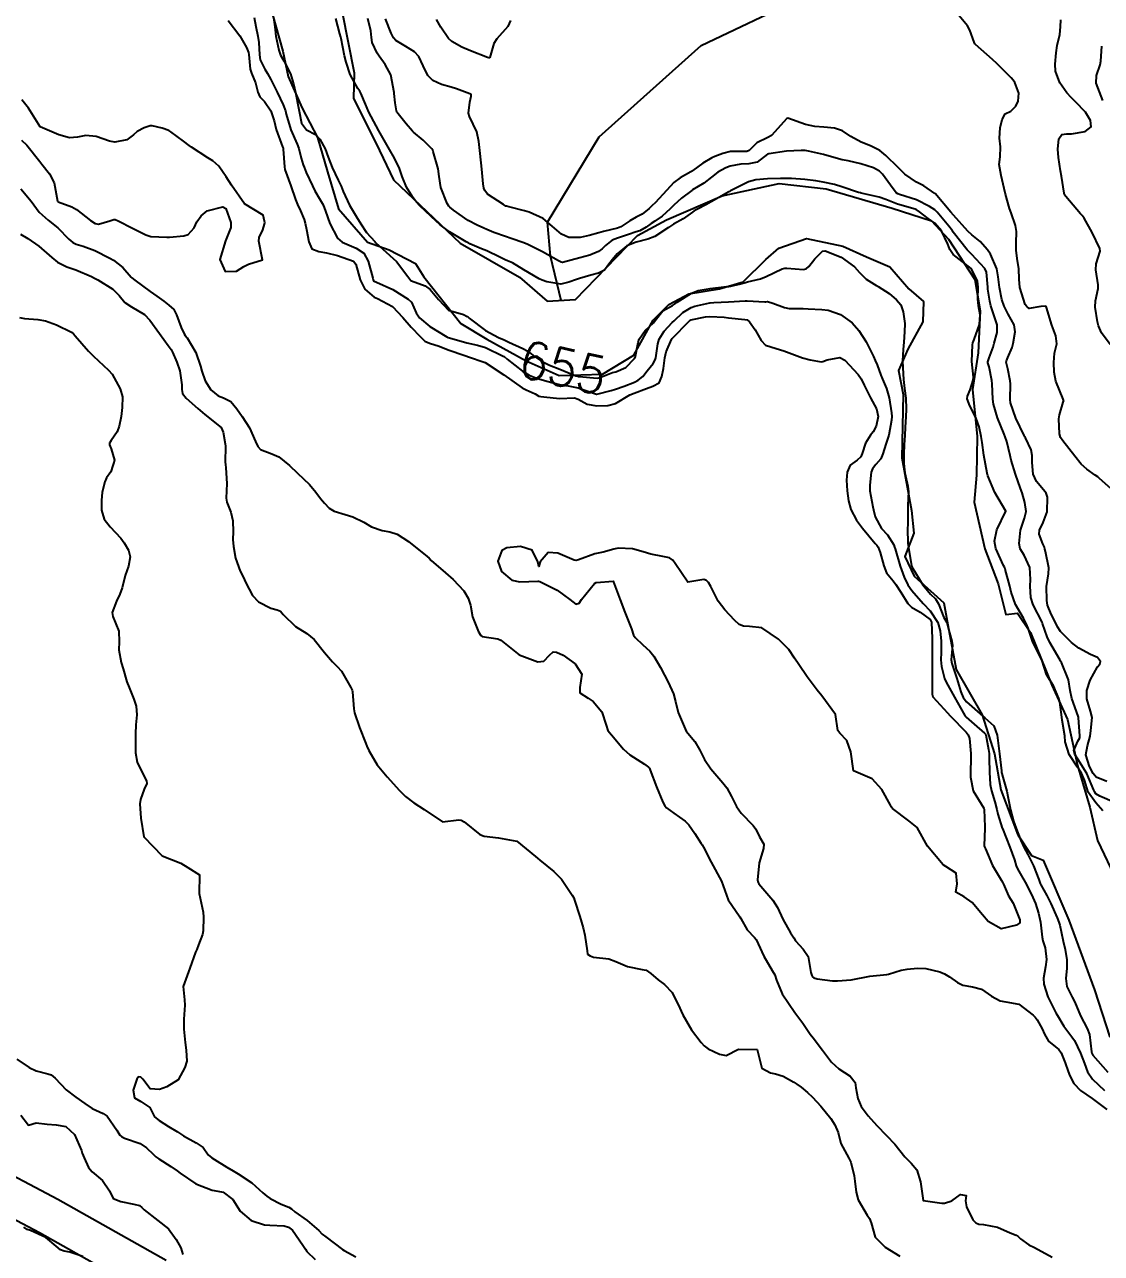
# Model space of a CAD drawing. Header units: metres. Extents: x 292545 to 299085, y 7450245 to 7463078.
# Drawn here: x 296448 to 296563.4, y 7461569.7 to 7461701.5 of the extents above; entities that cross this region are included whole.
import ezdxf
from ezdxf.enums import TextEntityAlignment as Align

# ---------------------------------------------------------------- set-up
doc = ezdxf.new("R2010")
doc.units = ezdxf.units.M
for name, color, linetype in [('Cotas', 45, 'Continuous'), ('Curvas de Nivel 1m', 11, 'Continuous'), ('Curvas de Nivel 5m', 15, 'Continuous'), ('Hidrografia', 140, 'Continuous'), ('Linha Férrea', 20, 'Continuous'), ('Vias Primárias', 230, 'Continuous')]:
    doc.layers.add(name, color=color, linetype=linetype)
doc.styles.add('Style-STANDARD', font='STANDARD.shx')

msp = doc.modelspace()

# ---------------------------------------------------------------- linework, layer by layer
at = {"layer": 'Curvas de Nivel 1m', "flags": 128}
for points, elevation in [([(296469.81, 7461701.93), (296471.05, 7461700.29), (296471.77, 7461699.03), (296471.98, 7461698.49), (296472.01, 7461698.28), (296472.17, 7461696.7), (296472.3, 7461696.27), (296472.74, 7461695.25), (296473, 7461694.26), (296473.2, 7461693.75), (296473.7, 7461693.26), (296474.39, 7461692.24), (296474.73, 7461691.19), (296474.95, 7461690.24), (296475.64, 7461688.4), (296475.71, 7461688.23), (296475.72, 7461688.15), (296475.84, 7461686.23), (296475.89, 7461685.95), (296476.51, 7461684.22), (296477.04, 7461682.75), (296477.24, 7461682.21), (296477.57, 7461681.53), (296477.95, 7461680.6), (296478.06, 7461680.2), (296478.21, 7461679.53), (296478.46, 7461678.2), (296478.78, 7461677.46), (296479.51, 7461677.18), (296480.35, 7461677.01), (296481.51, 7461676.73), (296483.23, 7461676.14), (296483.5, 7461675.82), (296483.95, 7461674.13), (296484.46, 7461673.12), (296485.45, 7461672.27), (296485.82, 7461672.11), (296487.44, 7461671.27), (296488.53, 7461670.08), (296489.42, 7461669.05), (296490.38, 7461668.06), (296490.9, 7461667.54), (296491.4, 7461667.34), (296492.42, 7461667), (296493.39, 7461666.61), (296495.19, 7461666), (296495.38, 7461665.93), (296495.47, 7461665.91), (296497.37, 7461665.27), (296499.35, 7461663.95), (296501.34, 7461662.56), (296501.75, 7461662.34), (296502.7, 7461661.91), (296503.1, 7461661.67), (296503.33, 7461661.61), (296503.65, 7461661.58), (296505.33, 7461661.41), (296506.93, 7461661.46), (296507.33, 7461661.34), (296508.28, 7461660.81), (296509.32, 7461660.62), (296510.5, 7461660.64), (296511.32, 7461660.86), (296512.88, 7461661.79), (296513.34, 7461661.99), (296514.65, 7461662.46), (296515.34, 7461662.72), (296516.01, 7461663.09), (296516.29, 7461663.75), (296516.48, 7461664.63), (296516.63, 7461665.75), (296516.75, 7461666.39), (296517.35, 7461667.74), (296517.37, 7461667.77), (296517.4, 7461667.82), (296519.24, 7461669.71), (296519.34, 7461669.8), (296519.42, 7461669.84), (296520.98, 7461670.15), (296521.43, 7461670.18), (296522.98, 7461670.11), (296523.43, 7461670.07), (296525.18, 7461669.89), (296525.43, 7461669.83), (296525.71, 7461669.64), (296526.29, 7461668.76), (296526.95, 7461667.62), (296527.4, 7461667.14), (296528.55, 7461666.76), (296529.39, 7461666.52), (296531.08, 7461665.88), (296531.38, 7461665.78), (296532.21, 7461665.56), (296533.38, 7461665.35), (296533.56, 7461665.37), (296534.01, 7461665.54), (296535.39, 7461665.79), (296535.91, 7461665.51), (296537.36, 7461663.97), (296537.67, 7461663.5), (296537.99, 7461662.85), (296538.66, 7461661.49), (296539.32, 7461660.29), (296539.48, 7461659.48), (296539.29, 7461658.44), (296538.95, 7461657.82), (296538.68, 7461657.49), (296538.14, 7461656.62), (296537.77, 7461655.49), (296537.62, 7461655.14), (296537.25, 7461654.78), (296536.49, 7461654.26), (296536.17, 7461653.51), (296536.1, 7461652.64), (296536.16, 7461651.51), (296536.3, 7461650.42), (296536.54, 7461649.51), (296537.18, 7461648.37), (296537.79, 7461647.49), (296539.15, 7461645.87), (296539.34, 7461645.67), (296539.47, 7461645.48), (296539.7, 7461644.91), (296540.11, 7461643.47), (296540.37, 7461642.72), (296541.1, 7461641.84), (296541.38, 7461641.45), (296541.9, 7461640.63), (296542.66, 7461639.43), (296543.07, 7461639.02), (296543.99, 7461638.49), (296545.05, 7461637.7), (296545.2, 7461637.41), (296545.28, 7461635.66), (296545.29, 7461635.41), (296545.29, 7461635.13), (296545.26, 7461633.41), (296545.28, 7461631.71), (296545.29, 7461631.41), (296545.26, 7461629.71), (296545.35, 7461629.4), (296546.93, 7461627.69), (296547.21, 7461627.38), (296548.91, 7461625.63), (296549.13, 7461625.36), (296549.29, 7461624.96), (296549.42, 7461623.35), (296549.42, 7461622.81), (296549.4, 7461621.35), (296549.39, 7461620.81), (296549.66, 7461619.35), (296550.81, 7461617.49), (296550.85, 7461617.34), (296550.93, 7461615.48), (296550.92, 7461615.34), (296550.86, 7461613.44), (296550.88, 7461613.34), (296550.98, 7461613.12), (296551.75, 7461611.33), (296552.72, 7461609.71), (296552.86, 7461609.46), (296552.91, 7461609.32), (296553.47, 7461608.07), (296553.97, 7461607.3), (296554.67, 7461605.51), (296554.68, 7461605.29), (296554.68, 7461605.27), (296554.66, 7461605.2), (296554.32, 7461604.95), (296552.66, 7461604.54), (296551.28, 7461605.33), (296550.67, 7461606.06), (296549.57, 7461607.35), (296548.7, 7461607.97), (296547.82, 7461608.49), (296547.96, 7461609.37), (296547.86, 7461610.51), (296546.73, 7461611.21), (296546.44, 7461611.39), (296544.76, 7461613.41), (296543.66, 7461615.42), (296542.79, 7461616.12), (296541.03, 7461617.46), (296540.93, 7461617.57), (296540.82, 7461617.79), (296539.89, 7461619.47), (296538.84, 7461620.64), (296536.85, 7461621.5), (296536.55, 7461623.51), (296536.12, 7461624.74), (296535.38, 7461625.52), (296535.18, 7461625.8), (296534.92, 7461627.53), (296533.46, 7461629.54), (296532.96, 7461630.13), (296531.87, 7461631.56), (296530.99, 7461632.88), (296530.52, 7461633.58), (296529.9, 7461634.48), (296529.02, 7461635.4), (296528.8, 7461635.6), (296527.03, 7461636.82), (296525.7, 7461636.97), (296525.04, 7461636.99), (296524.57, 7461637.18), (296524.07, 7461637.65), (296523.06, 7461638.75), (296522.33, 7461639.68), (296521.55, 7461641.23), (296521.29, 7461641.69), (296521.1, 7461641.89), (296520.8, 7461641.99), (296519.09, 7461641.71), (296517.74, 7461643.73), (296517.48, 7461644.08), (296517.13, 7461644.33), (296516.4, 7461644.48), (296515.13, 7461644.71), (296514.31, 7461644.95), (296513.14, 7461645.28), (296511.6, 7461645.35), (296511.14, 7461645.24), (296510.01, 7461644.94), (296509.13, 7461644.75), (296507.36, 7461644.1), (296507.12, 7461644.02), (296506.91, 7461644.07), (296505.13, 7461644.83), (296504.11, 7461644.91), (296503.26, 7461643.9), (296503.23, 7461643.79), (296503.12, 7461643.38), (296503.01, 7461643.9), (296502.38, 7461645.16), (296501.14, 7461645.52), (296499.68, 7461645.41), (296499.13, 7461645.09), (296498.72, 7461643.96), (296499.11, 7461642.86), (296500.23, 7461641.94), (296501.09, 7461641.74), (296503.02, 7461641.82), (296503.09, 7461641.83), (296503.2, 7461641.79), (296505.08, 7461640.84), (296506.45, 7461639.87), (296507.07, 7461639.36), (296507.45, 7461639.47), (296507.7, 7461639.85), (296509.09, 7461641.58), (296509.24, 7461641.68), (296511.09, 7461641.81), (296511.84, 7461639.8), (296512.34, 7461638.51), (296512.62, 7461637.79), (296513.03, 7461636.71), (296513.26, 7461636.02), (296513.43, 7461635.78), (296514.26, 7461635.01), (296515.01, 7461634.3), (296515.45, 7461633.76), (296516.17, 7461632.56), (296516.59, 7461631.74), (296516.97, 7461630.98), (296517.53, 7461629.73), (296517.75, 7461628.92), (296518.05, 7461627.73), (296518.9, 7461625.72), (296519.82, 7461624.63), (296520.36, 7461623.7), (296520.87, 7461622.69), (296521.54, 7461621.68), (296522.84, 7461620.21), (296523.28, 7461619.67), (296523.76, 7461618.73), (296524.29, 7461617.66), (296524.8, 7461616.93), (296526.09, 7461615.63), (296526.38, 7461615.23), (296526.77, 7461614.42), (296527.22, 7461613.62), (296527.21, 7461613.16), (296526.74, 7461611.62), (296526.56, 7461609.78), (296526.57, 7461609.62), (296526.61, 7461609.52), (296526.71, 7461609.38), (296528.2, 7461607.6), (296528.68, 7461606.82), (296529.28, 7461605.59), (296530.1, 7461604.13), (296530.43, 7461603.58), (296530.64, 7461603.27), (296531.43, 7461602.37), (296531.99, 7461601.56), (296532.28, 7461599.87), (296532.37, 7461599.55), (296532.44, 7461599.4), (296532.59, 7461599.28), (296532.95, 7461599.18), (296534.59, 7461598.98), (296535.14, 7461598.97), (296536.59, 7461599.09), (296538.59, 7461599.48), (296540.41, 7461599.65), (296540.6, 7461599.69), (296541.95, 7461600.1), (296542.6, 7461600.2), (296543.7, 7461600.33), (296544.61, 7461600.3), (296546.08, 7461599.92), (296546.6, 7461599.72), (296547.14, 7461599.38), (296547.99, 7461598.77), (296548.58, 7461598.5), (296549.6, 7461598.34), (296550.58, 7461598.07), (296551.65, 7461597.33), (296552.57, 7461596.83), (296553.16, 7461596.71), (296554.56, 7461596.47), (296556.1, 7461595.27), (296556.33, 7461595.06), (296556.54, 7461594.8), (296557.08, 7461593.82), (296557.33, 7461593.26), (296557.76, 7461592.5), (296558.51, 7461591.89), (296558.86, 7461591.6), (296559.12, 7461591.24), (296559.53, 7461590.19), (296559.84, 7461589.23), (296560.02, 7461588.78), (296560.46, 7461587.96), (296561.19, 7461587.21), (296562.44, 7461586.36), (296563.99, 7461585.18)], 656), ([(296474.65, 7461702.24), (296474.8, 7461701.24), (296474.92, 7461700.24), (296475.24, 7461698.77), (296475.4, 7461698.23), (296475.76, 7461697.6), (296476.48, 7461696.22), (296476.82, 7461695.13), (296477.01, 7461694.22), (296477.35, 7461692.56), (296477.42, 7461692.21), (296477.67, 7461690.92), (296478.2, 7461690.2), (296479.17, 7461689.7), (296479.65, 7461689.21), (296480.19, 7461688.17), (296480.53, 7461687.27), (296480.96, 7461686.17), (296481.6, 7461684.81), (296481.91, 7461684.16), (296482.13, 7461683.61), (296482.81, 7461682.15), (296483.55, 7461680.89), (296484.03, 7461680.13), (296484.63, 7461679.22), (296485.52, 7461678.22), (296485.64, 7461678.11), (296487.51, 7461676.43), (296487.84, 7461676.09), (296489.07, 7461674.48), (296489.39, 7461674.07), (296489.47, 7461674.03), (296490.92, 7461673.5), (296491.46, 7461673.1), (296492.36, 7461672.03), (296493.44, 7461670.89), (296495.02, 7461670.42), (296495.43, 7461670.21), (296495.55, 7461670.11), (296495.66, 7461670), (296497.41, 7461668.69), (296498.8, 7461667.96), (296499.4, 7461667.69), (296499.89, 7461667.46), (296501.39, 7461666.75), (296501.93, 7461666.47), (296502.64, 7461665.91), (296503.38, 7461665.42), (296504.27, 7461664.99), (296505.36, 7461664.54), (296507.06, 7461663.85), (296507.29, 7461663.79), (296507.35, 7461663.78), (296507.44, 7461663.76), (296509.35, 7461663.59), (296509.56, 7461663.62), (296510.12, 7461663.82), (296510.99, 7461664.18), (296511.36, 7461664.28), (296512.42, 7461664.74), (296513.38, 7461665.71), (296513.41, 7461665.75), (296513.43, 7461665.78), (296513.75, 7461667.42), (296513.88, 7461667.78), (296514.5, 7461668.68), (296515.42, 7461669.53), (296515.52, 7461669.66), (296515.58, 7461669.76), (296516.39, 7461670.8), (296517.45, 7461671.39), (296517.66, 7461671.52), (296517.95, 7461671.73), (296519.46, 7461672.7), (296520.19, 7461672.98), (296521.47, 7461673.2), (296523.22, 7461673.41), (296523.47, 7461673.43), (296523.68, 7461673.45), (296524.59, 7461673.65), (296525.26, 7461673.85), (296525.48, 7461673.9), (296526.88, 7461674.23), (296527.48, 7461674.49), (296529.19, 7461675.3), (296529.49, 7461675.37), (296529.7, 7461675.38), (296531.49, 7461675.24), (296531.77, 7461675.29), (296532.07, 7461675.56), (296532.68, 7461676.39), (296533.52, 7461677.2), (296533.82, 7461677.24), (296535.51, 7461676.55), (296536.96, 7461675.51), (296537.49, 7461674.92), (296538.19, 7461674.2), (296539.36, 7461673.47), (296539.44, 7461673.43), (296539.47, 7461673.41), (296540.65, 7461672.65), (296541.46, 7461672), (296541.91, 7461671.45), (296542.18, 7461670.71), (296542.34, 7461669.44), (296542.3, 7461668.55), (296542.24, 7461667.44), (296542.18, 7461666.66), (296542.11, 7461665.44), (296542.13, 7461664.68), (296542.19, 7461663.44), (296542.32, 7461662.47), (296542.44, 7461661.44), (296542.49, 7461660.26), (296542.47, 7461659.44), (296542.39, 7461658.34), (296542.33, 7461657.44), (296542.29, 7461656.42), (296542.23, 7461655.44), (296542.24, 7461654.44), (296542.35, 7461653.44), (296542.65, 7461652), (296542.73, 7461651.43), (296542.68, 7461649.94), (296542.67, 7461649.44), (296542.66, 7461647.94), (296542.64, 7461647.44), (296542.68, 7461645.91), (296542.74, 7461645.43), (296543.06, 7461643.48), (296543.08, 7461643.43), (296543.11, 7461643.35), (296544.29, 7461641.42), (296545.08, 7461640.44), (296545.62, 7461639.94), (296545.96, 7461639.4), (296546.53, 7461637.91), (296546.83, 7461637.38), (296546.89, 7461637.24), (296547.04, 7461636.67), (296547.4, 7461635.38), (296547.44, 7461634.95), (296547.32, 7461633.38), (296547.38, 7461632.99), (296547.92, 7461631.37), (296548.35, 7461629.97), (296548.61, 7461629.36), (296548.95, 7461628.89), (296550.7, 7461627.34), (296550.92, 7461627.18), (296551.88, 7461626.29), (296552.25, 7461625.32), (296552.33, 7461624.75), (296552.51, 7461623.32), (296552.7, 7461621.47), (296552.71, 7461621.31), (296552.73, 7461621.19), (296552.85, 7461620.79), (296553.28, 7461619.31), (296553.4, 7461618.73), (296553.68, 7461617.3), (296554.01, 7461616.08), (296554.27, 7461615.3), (296554.77, 7461614.01), (296555.11, 7461613.29), (296555.53, 7461612.5), (296556.13, 7461611.28), (296556.72, 7461609.83), (296556.87, 7461609.42), (296556.94, 7461609.27), (296557.57, 7461608.12), (296557.98, 7461607.25), (296558.67, 7461605.71), (296558.87, 7461605.24), (296558.96, 7461604.94), (296559.33, 7461603.23), (296559.55, 7461602.31), (296559.72, 7461601.23), (296559.71, 7461600.34), (296559.6, 7461599.23), (296559.7, 7461598.35), (296560.29, 7461597.22), (296560.56, 7461596.68), (296561.16, 7461595.21), (296561.88, 7461593.86), (296562.13, 7461593.2), (296562.34, 7461591.36), (296562.39, 7461591.2), (296562.5, 7461591.01), (296564.09, 7461589.18)], 654), ([(296563.57, 7461617.19), (296562.82, 7461618.04), (296562.01, 7461619.21), (296561.59, 7461620.47), (296561.29, 7461621.22), (296560.86, 7461621.88), (296559.97, 7461623.23), (296559.53, 7461624.6), (296559.49, 7461625.23), (296559.22, 7461626.93), (296559.16, 7461627.24), (296558.95, 7461628.83), (296558.85, 7461629.24), (296558.3, 7461630.58), (296557.84, 7461631.26), (296557.52, 7461631.8), (296557.05, 7461633.27), (296557, 7461633.41), (296556.05, 7461635.28), (296555.55, 7461636.78), (296555.36, 7461637.29), (296555.05, 7461637.85), (296554.22, 7461639.3), (296553.76, 7461640.63), (296553.6, 7461641.3), (296553.11, 7461643.12), (296553.06, 7461643.26), (296553.03, 7461643.31), (296552.93, 7461643.49), (296552.09, 7461645.33), (296551.94, 7461646.11), (296552.19, 7461647.32), (296553.18, 7461649.31), (296552, 7461651.32), (296551.23, 7461653.13), (296551.19, 7461653.29), (296551.18, 7461653.33), (296551.17, 7461653.39), (296550.81, 7461655.34), (296550.62, 7461656.68), (296550.54, 7461657.34), (296550.32, 7461658.37), (296549.95, 7461659.35), (296549.32, 7461660.61), (296549.03, 7461661.36), (296549.06, 7461661.64), (296549.34, 7461662.35), (296549.67, 7461663.36), (296549.69, 7461663.68), (296549.54, 7461665.36), (296549.6, 7461667.16), (296549.64, 7461667.36), (296549.78, 7461667.73), (296550.34, 7461669.35), (296550.42, 7461670.36), (296550.23, 7461671.35), (296550.16, 7461672.05), (296550.21, 7461673.35), (296550.12, 7461673.99), (296549.49, 7461675.31), (296549.45, 7461675.36), (296547.52, 7461676.86), (296547.17, 7461677.38), (296546.96, 7461677.96), (296546.29, 7461679.39), (296545.55, 7461680.21), (296544.83, 7461680.69), (296543.93, 7461681.42), (296543.57, 7461681.66), (296543.22, 7461681.78), (296541.57, 7461682.25), (296540.3, 7461682.75), (296539.59, 7461683), (296537.67, 7461683.42), (296537.59, 7461683.44), (296537.37, 7461683.5), (296535.6, 7461684.09), (296534.79, 7461684.34), (296533.6, 7461684.6), (296532.79, 7461684.73), (296531.61, 7461684.89), (296530.2, 7461684.99), (296529.61, 7461685), (296529.01, 7461685), (296527.61, 7461684.96), (296526.38, 7461684.86), (296525.6, 7461684.64), (296524.94, 7461684.3), (296523.67, 7461683.66), (296523.62, 7461683.63), (296523.59, 7461683.61), (296523.49, 7461683.56), (296521.58, 7461682.48), (296521.07, 7461682.21), (296520.12, 7461681.7), (296519.77, 7461681.51), (296519.57, 7461681.37), (296518.6, 7461680.68), (296517.55, 7461680.1), (296517.32, 7461679.96), (296517.01, 7461679.74), (296515.53, 7461678.79), (296514.81, 7461678.48), (296513.53, 7461678.18), (296512.53, 7461677.79), (296511.51, 7461676.9), (296511.01, 7461676.31), (296510.63, 7461675.82), (296510.15, 7461675.16), (296509.49, 7461674.83), (296508.69, 7461674.63), (296507.48, 7461674.28), (296507.15, 7461674.18), (296506.34, 7461673.87), (296505.47, 7461673.66), (296503.97, 7461673.9), (296503.48, 7461674.08), (296503.14, 7461674.24), (296501.49, 7461675.19), (296500.28, 7461675.94), (296499.74, 7461676.18), (296499.51, 7461676.27), (296498.93, 7461676.54), (296497.52, 7461677.22), (296496.98, 7461677.44), (296495.71, 7461678), (296495.59, 7461678.06), (296495.52, 7461678.1), (296495.32, 7461678.21), (296493.54, 7461679.26), (296492.55, 7461680.03), (296491.56, 7461680.91), (296490.34, 7461682.06), (296489.99, 7461682.47), (296489.58, 7461683.02), (296488.92, 7461684.08), (296488.47, 7461685.22), (296488.17, 7461686.08), (296487.63, 7461687.17), (296487.11, 7461688.1), (296486.4, 7461689.36), (296485.97, 7461690.11), (296485.67, 7461690.65), (296484.9, 7461692.12), (296484.52, 7461692.95), (296484.04, 7461694.14), (296483.93, 7461694.35), (296483.72, 7461694.66), (296482.88, 7461696.15), (296482.45, 7461697.46), (296482.29, 7461698.15), (296481.92, 7461700.02), (296481.89, 7461700.16), (296481.79, 7461700.51), (296481.34, 7461702.16)], 654), ([(296564, 7461620.34), (296562.85, 7461620.8), (296562.54, 7461621.2), (296562.13, 7461621.94), (296561.74, 7461623.21), (296561.94, 7461624.16), (296562.21, 7461625.21), (296562.3, 7461625.82), (296562.41, 7461627.21), (296562.25, 7461627.89), (296561.84, 7461629.21), (296561.87, 7461630.11), (296562.22, 7461631.2), (296562.99, 7461632.63), (296563.25, 7461632.93), (296563.33, 7461633.19), (296563, 7461633.62), (296562.24, 7461633.97), (296561.01, 7461634.62), (296560.21, 7461635.23), (296559.03, 7461636.41), (296558.72, 7461636.92), (296558.56, 7461637.25), (296558.03, 7461638.28), (296557.64, 7461639.26), (296557.55, 7461639.73), (296557.54, 7461641.26), (296557.74, 7461642.62), (296557.77, 7461643.25), (296557.41, 7461644.99), (296557.37, 7461645.26), (296557.33, 7461645.45), (296557.15, 7461645.81), (296556.73, 7461646.84), (296556.77, 7461647.27), (296557.17, 7461648.1), (296557.62, 7461649.26), (296557.63, 7461650.83), (296557.49, 7461651.26), (296557.22, 7461651.62), (296556.45, 7461652.5), (296556.11, 7461653.28), (296555.99, 7461654.54), (296555.99, 7461655.28), (296555.89, 7461655.9), (296555.28, 7461657.17), (296555.22, 7461657.29), (296555.15, 7461657.42), (296554.24, 7461659.3), (296553.69, 7461660.95), (296553.64, 7461661.31), (296553.68, 7461662.97), (296553.65, 7461663.31), (296553.37, 7461664.57), (296553.22, 7461665.31), (296553.23, 7461665.45), (296553.38, 7461665.81), (296553.84, 7461666.87), (296553.96, 7461667.3), (296554.16, 7461668.56), (296554.07, 7461669.3), (296553.44, 7461670.45), (296552.98, 7461671.31), (296552.76, 7461672.02), (296552.48, 7461673.32), (296552.36, 7461674.45), (296552.2, 7461675.32), (296551.52, 7461676.87), (296551.22, 7461677.33), (296550.42, 7461678.23), (296549.54, 7461678.96), (296549.1, 7461679.36), (296547.56, 7461681.06), (296547.28, 7461681.38), (296545.59, 7461683.37), (296545.56, 7461683.4), (296544.4, 7461684.21), (296543.6, 7461684.59), (296542.36, 7461685.44), (296541.62, 7461686.16), (296540.31, 7461687.46), (296539.65, 7461688), (296538.67, 7461688.5), (296537.66, 7461688.89), (296536.57, 7461689.51), (296535.67, 7461690.11), (296534.8, 7461690.4), (296533.67, 7461690.49), (296532.68, 7461690.57), (296531.68, 7461690.8), (296529.82, 7461691.45), (296529.68, 7461691.41), (296528.04, 7461689.61), (296527.66, 7461689.4), (296526.48, 7461688.81), (296525.65, 7461688.01), (296525.41, 7461687.88), (296523.65, 7461687.88), (296522.83, 7461687.67), (296521.98, 7461687.34), (296521.64, 7461687.2), (296520.68, 7461686.65), (296519.61, 7461685.84), (296519.54, 7461685.79), (296519.41, 7461685.71), (296518.26, 7461685.07), (296517.6, 7461684.57), (296516.84, 7461683.74), (296515.58, 7461682.38), (296515.26, 7461682.08), (296514.94, 7461681.77), (296514.17, 7461681.17), (296513.56, 7461680.83), (296512.87, 7461680.47), (296511.9, 7461679.8), (296511.54, 7461679.67), (296510.05, 7461679.32), (296509.54, 7461679.16), (296508.51, 7461678.87), (296507.53, 7461678.65), (296506.31, 7461678.65), (296505.53, 7461679.01), (296504.55, 7461679.89), (296503.56, 7461680.71), (296502.09, 7461681.39), (296501.57, 7461681.54), (296499.88, 7461681.95), (296499.63, 7461682.01), (296499.57, 7461682.04), (296499.34, 7461682.19), (296497.59, 7461683.33), (296497.31, 7461683.7), (296497.22, 7461683.97), (296497.16, 7461684.42), (296497.01, 7461685.98), (296496.93, 7461686.67), (296496.77, 7461687.98), (296496.67, 7461688.96), (296496.45, 7461689.98), (296495.69, 7461691.65), (296495.58, 7461691.99), (296495.7, 7461693.19), (296495.87, 7461693.83), (296495.86, 7461693.99), (296495.71, 7461694.08), (296494.3, 7461694.59), (296493.72, 7461694.77), (296492.67, 7461695.08), (296491.73, 7461695.51), (296491.21, 7461696.05), (296490.71, 7461697.09), (296490.25, 7461698.06), (296489.77, 7461698.56), (296488.86, 7461699.16), (296487.78, 7461699.8), (296487.53, 7461700.09), (296487.29, 7461700.59), (296486.69, 7461702.1)], 656), ([(296500.07, 7461701.95), (296499.8, 7461701.3), (296498.6, 7461699.96), (296498.3, 7461699.45), (296497.84, 7461697.97), (296497.81, 7461697.92), (296497.76, 7461697.92), (296497.59, 7461697.97), (296495.77, 7461698.68), (296494.85, 7461699.08), (296493.78, 7461699.68), (296493.43, 7461700.02), (296492.6, 7461701.23), (296492.15, 7461702.04)], 657), ([(296565.08, 7461651.17), (296563.23, 7461652.84), (296563.04, 7461653), (296562.76, 7461653.2), (296561.85, 7461653.83), (296561.24, 7461654.36), (296560.56, 7461655.23), (296559.28, 7461656.88), (296559.04, 7461657.24), (296558.93, 7461657.6), (296558.87, 7461659.24), (296558.91, 7461659.65), (296559.33, 7461661), (296559.38, 7461661.19), (296559.37, 7461661.24), (296559.33, 7461661.34), (296558.53, 7461663.25), (296558.37, 7461664.24), (296558.32, 7461665.25), (296558.38, 7461666.26), (296558.65, 7461667.25), (296558.55, 7461668.11), (296558.12, 7461669.25), (296557.54, 7461671.17), (296557.51, 7461671.26), (296557.45, 7461671.32), (296556.94, 7461671.27), (296555.69, 7461671.04), (296555.45, 7461671.22), (296555.39, 7461671.29), (296555.26, 7461671.49), (296554.66, 7461673.3), (296554.59, 7461674.19), (296554.55, 7461675.3), (296554.39, 7461676.43), (296554.28, 7461677.3), (296554.29, 7461678.06), (296554.32, 7461679.3), (296554.21, 7461679.96), (296553.73, 7461681.31), (296553.57, 7461681.78), (296553.15, 7461683.31), (296553.01, 7461683.91), (296552.67, 7461685.32), (296552.46, 7461686.49), (296552.55, 7461687.32), (296552.61, 7461688.37), (296552.48, 7461689.32), (296552.56, 7461690.43), (296552.77, 7461691.32), (296553.09, 7461691.92), (296553.7, 7461692.2), (296554.26, 7461692.75), (296554.48, 7461693.3), (296554.57, 7461694.15), (296554.14, 7461695.3), (296553.96, 7461695.53), (296553.74, 7461695.8), (296552.22, 7461697.33), (296551.76, 7461697.76), (296549.92, 7461699.35), (296549.86, 7461699.43), (296549.79, 7461699.62), (296549.33, 7461700.89), (296549.07, 7461701.36), (296547.83, 7461702.87)], 657), ([(296564.36, 7461667.18), (296563.42, 7461668.45), (296563.09, 7461669.19), (296563.01, 7461669.61), (296562.76, 7461671.2), (296562.77, 7461671.88), (296563.07, 7461673.19), (296563.08, 7461673.59), (296562.82, 7461675.2), (296562.86, 7461675.83), (296563.27, 7461677.19), (296563.24, 7461677.48), (296562.42, 7461679.2), (296561.56, 7461680.73), (296561.36, 7461681.02), (296561.19, 7461681.22), (296559.59, 7461683.05), (296559.47, 7461683.24), (296559.42, 7461683.42), (296559.14, 7461685.24), (296559.05, 7461685.82), (296558.82, 7461687.25), (296558.74, 7461688.15), (296558.85, 7461689.25), (296559.19, 7461689.72), (296559.67, 7461689.77), (296560.2, 7461689.77), (296561.67, 7461690.04), (296562.33, 7461690.54), (296562.26, 7461691.2), (296561.7, 7461692.11), (296560.64, 7461693.23), (296560.18, 7461693.69), (296559.72, 7461694.18), (296558.95, 7461695.25), (296558.5, 7461696.5), (296558.46, 7461697.25), (296558.56, 7461698.46), (296558.67, 7461699.25), (296558.96, 7461700.42), (296559.02, 7461701.25), (296559.06, 7461702)], 658), ([(296563.56, 7461693.35), (296562.86, 7461695.2), (296562.89, 7461696.05), (296563.29, 7461697.19), (296563.37, 7461697.58), (296563.47, 7461699.19)], 659), ([(296447.65, 7461689.11), (296448.24, 7461688.55), (296449.63, 7461686.8), (296449.82, 7461686.54), (296450.64, 7461685.5), (296451.17, 7461684.52), (296451.51, 7461682.58), (296451.55, 7461682.52), (296451.57, 7461682.5), (296453.04, 7461681.97), (296453.56, 7461681.66), (296455.04, 7461680.48), (296455.55, 7461680.18), (296455.91, 7461680.1), (296457.11, 7461680.45), (296457.55, 7461680.6), (296457.7, 7461680.6), (296458.03, 7461680.44), (296459.54, 7461679.68), (296460.99, 7461678.94), (296461.53, 7461678.77), (296463.22, 7461678.69), (296463.53, 7461678.7), (296465.05, 7461678.83), (296465.53, 7461679), (296466.18, 7461679.71), (296466.46, 7461680.34), (296466.9, 7461680.99), (296467.56, 7461681.51), (296469.22, 7461681.96), (296469.57, 7461681.77), (296470.1, 7461680.29), (296470.1, 7461679.74), (296469.52, 7461678.3), (296468.92, 7461676.31), (296469.48, 7461675.01), (296470.71, 7461675.06), (296471.49, 7461675.55), (296471.97, 7461675.8), (296473.5, 7461676.26), (296473.1, 7461678.26), (296473.13, 7461678.67), (296473.54, 7461679.49), (296473.72, 7461680.09), (296473.73, 7461680.26), (296473.71, 7461680.41), (296473.56, 7461681.07), (296471.57, 7461682.28), (296470.17, 7461684.29), (296469.61, 7461685.16), (296468.8, 7461686.31), (296468.18, 7461686.87), (296467.63, 7461687.22), (296465.89, 7461688.35), (296465.64, 7461688.52), (296465.01, 7461689), (296463.66, 7461690.01), (296463.43, 7461690.14), (296462.72, 7461690.38), (296461.67, 7461690.64), (296461.44, 7461690.63), (296460.79, 7461690.41), (296460.05, 7461690.04), (296459.66, 7461689.69), (296458.94, 7461689.14), (296457.65, 7461688.89), (296457.1, 7461688.99), (296455.66, 7461689.49), (296454.54, 7461689.6), (296453.66, 7461689.42), (296452.79, 7461689.37), (296451.66, 7461689.69), (296449.67, 7461690.54), (296448.39, 7461692.55), (296447.7, 7461693.41)], 656), ([(296447.59, 7461683.89), (296448.68, 7461682.55), (296449.56, 7461681.4), (296450.52, 7461680.53), (296451.54, 7461679.72), (296452.74, 7461678.5), (296453.15, 7461678.13), (296453.52, 7461677.95), (296454.25, 7461677.75), (296455.51, 7461677.29), (296457.12, 7461676.45), (296457.5, 7461676.23), (296458.52, 7461675.46), (296459.41, 7461674.42), (296459.48, 7461674.34), (296459.81, 7461674.08), (296461.46, 7461672.88), (296462.15, 7461672.39), (296462.9, 7461671.83), (296463.44, 7461671.42), (296464, 7461670.93), (296464.26, 7461670.37), (296464.76, 7461669.01), (296465.09, 7461668.35), (296465.21, 7461668.16), (296465.4, 7461667.91), (296466.34, 7461666.34), (296466.84, 7461664.86), (296466.98, 7461664.33), (296467.35, 7461663.31), (296467.94, 7461662.32), (296468.72, 7461661.7), (296469.32, 7461661.47), (296470.1, 7461661.08), (296470.75, 7461660.29), (296471.3, 7461659.46), (296472.09, 7461658.27), (296472.75, 7461656.78), (296472.97, 7461656.26), (296473.26, 7461655.94), (296474.49, 7461655.48), (296475.25, 7461655.14), (296476.37, 7461654.22), (296477.23, 7461653.39), (296478.51, 7461652.2), (296479.2, 7461651.35), (296479.71, 7461650.69), (296480.15, 7461650.18), (296480.65, 7461649.63), (296481.18, 7461649.34), (296482.36, 7461648.97), (296483.18, 7461648.7), (296484.35, 7461648.13), (296485.17, 7461647.66), (296486.3, 7461647.25), (296487.15, 7461647.1), (296487.94, 7461646.87), (296489.14, 7461646.07), (296491.13, 7461644.48), (296491.34, 7461644.27), (296491.56, 7461644.04), (296493.1, 7461642.7), (296493.94, 7461642.01), (296495.08, 7461640.79), (296495.54, 7461640), (296495.8, 7461639.26), (296496.01, 7461637.99), (296496.64, 7461636.38), (296496.89, 7461635.98), (296497.02, 7461635.9), (296498.7, 7461635.63), (296499.02, 7461635.49), (296501, 7461633.93), (296502.99, 7461633.18), (296503.66, 7461633.23), (296504.24, 7461633.89), (296504.66, 7461634.23), (296505.01, 7461634.2), (296505.71, 7461633.87), (296506.99, 7461632.96), (296507.73, 7461631.85), (296507.52, 7461630.41), (296507.52, 7461629.85), (296508.39, 7461629.29), (296508.94, 7461628.92), (296509.87, 7461627.82), (296510.34, 7461626.39), (296510.52, 7461625.81), (296510.9, 7461625.33), (296512.19, 7461623.8), (296512.87, 7461623.21), (296514.45, 7461622.18), (296514.85, 7461621.89), (296514.96, 7461621.76), (296515.04, 7461621.57), (296515.72, 7461619.75), (296516.42, 7461618.14), (296516.62, 7461617.74), (296516.81, 7461617.51), (296517.6, 7461616.93), (296518.79, 7461616.1), (296519.19, 7461615.71), (296519.84, 7461614.77), (296520.52, 7461613.69), (296520.62, 7461613.55), (296520.76, 7461613.3), (296521.58, 7461611.68), (296522.71, 7461609.67), (296523.4, 7461607.66), (296524.67, 7461605.84), (296524.78, 7461605.65), (296525.46, 7461604.44), (296526.22, 7461603.63), (296526.42, 7461603.4), (296526.64, 7461602.95), (296527.24, 7461601.61), (296528.13, 7461600.07), (296528.4, 7461599.6), (296528.59, 7461599.05), (296529.19, 7461597.59), (296530.55, 7461595.58), (296531.4, 7461594.44), (296531.98, 7461593.56), (296532.2, 7461593.24), (296532.52, 7461592.87), (296533.53, 7461591.54), (296534.48, 7461590.25), (296535.27, 7461589.52), (296536.47, 7461588.76), (296537.01, 7461588.06), (296537.11, 7461587.5), (296537.29, 7461586.35), (296537.65, 7461585.49), (296538.42, 7461584.49), (296539.36, 7461583.47), (296540.39, 7461582.37), (296541.26, 7461581.45), (296542.36, 7461580.09), (296543.02, 7461579.43), (296543.63, 7461578.7), (296544.03, 7461577.41), (296544.07, 7461577.16), (296544.31, 7461575.41), (296546.31, 7461575.13), (296546.58, 7461575.11), (296547.37, 7461575.38), (296547.91, 7461575.78), (296548.32, 7461576.06), (296548.91, 7461575.95), (296548.84, 7461575.36), (296548.94, 7461574.73), (296549.65, 7461573.35), (296549.95, 7461573.02), (296550.28, 7461572.89), (296550.77, 7461572.84), (296552.28, 7461572.55), (296553.65, 7461571.93), (296554.27, 7461571.68), (296554.51, 7461571.55), (296554.74, 7461571.29), (296555.65, 7461570.67), (296556.25, 7461570.37), (296558.14, 7461569.35)], 657), ([(296447.53, 7461679.04), (296448.33, 7461678.55), (296449.51, 7461677.72), (296450.9, 7461676.53), (296451.5, 7461676.01), (296452.5, 7461675.51), (296453.49, 7461675.2), (296455.15, 7461674.47), (296455.48, 7461674.3), (296455.83, 7461674.12), (296457.46, 7461673.14), (296458.11, 7461672.44), (296458.72, 7461671.71), (296459.44, 7461671.25), (296460.84, 7461670.41), (296461.42, 7461669.82), (296462.45, 7461668.39), (296463.39, 7461667.1), (296463.68, 7461666.67), (296463.84, 7461666.37), (296464.31, 7461665.3), (296464.62, 7461664.36), (296464.83, 7461662.87), (296464.83, 7461662.36), (296464.92, 7461661.94), (296465.32, 7461661.45), (296466.56, 7461660.34), (296467.3, 7461659.69), (296469.04, 7461658.31), (296469.28, 7461657.81), (296469.49, 7461656.54), (296469.52, 7461656.31), (296469.49, 7461654.56), (296469.51, 7461654.31), (296469.57, 7461653.97), (296469.67, 7461652.3), (296469.61, 7461650.72), (296469.66, 7461650.3), (296470.1, 7461649.21), (296470.29, 7461648.29), (296470.33, 7461647.12), (296470.31, 7461646.29), (296470.39, 7461645.55), (296470.61, 7461644.29), (296471.1, 7461642.88), (296471.41, 7461642.28), (296471.71, 7461641.65), (296472.42, 7461640.27), (296473.07, 7461639.61), (296474.39, 7461638.91), (296475.06, 7461638.75), (296475.43, 7461638.61), (296475.7, 7461638.23), (296477.03, 7461636.95), (296478.24, 7461636.2), (296479.02, 7461635.57), (296480.15, 7461634.18), (296480.99, 7461633.17), (296481.5, 7461632.67), (296481.94, 7461632.16), (296482.96, 7461630.42), (296483.09, 7461630.14), (296483.14, 7461629.94), (296483.27, 7461628.14), (296483.35, 7461627.71), (296483.9, 7461626.13), (296484.58, 7461624.43), (296484.69, 7461624.12), (296484.88, 7461623.66), (296485.78, 7461622.11), (296486.84, 7461620.83), (296487.53, 7461620.09), (296488.14, 7461619.4), (296488.82, 7461618.73), (296489.71, 7461618.06), (296490.81, 7461617.35), (296492.78, 7461616.03), (296494.55, 7461616.24), (296494.79, 7461616.18), (296495.11, 7461616), (296496.77, 7461614.65), (296497.26, 7461614.46), (296498.77, 7461614.3), (296500.76, 7461613.93), (296502.75, 7461612.3), (296502.96, 7461612.12), (296503.23, 7461611.9), (296504.73, 7461610.69), (296505.55, 7461609.87), (296506.7, 7461608.16), (296506.85, 7461607.86), (296506.94, 7461607.61), (296507.5, 7461605.85), (296507.86, 7461604.65), (296508.05, 7461603.85), (296508.28, 7461602.19), (296508.33, 7461601.84), (296508.62, 7461601.64), (296508.96, 7461601.49), (296510.62, 7461601.31), (296511.36, 7461601.05), (296512.6, 7461600.52), (296514.19, 7461600.18), (296514.6, 7461600.1), (296515.11, 7461599.76), (296515.92, 7461599.08), (296516.58, 7461598.56), (296517.41, 7461597.73), (296518.24, 7461596.04), (296518.36, 7461595.72), (296518.55, 7461595.32), (296519.48, 7461593.71), (296520.51, 7461592.35), (296520.82, 7461592.01), (296521.28, 7461591.69), (296522.49, 7461591.12), (296523.2, 7461590.95), (296524.5, 7461591.65), (296526.5, 7461591.62), (296527, 7461589.62), (296527.96, 7461589.1), (296528.47, 7461589), (296529.32, 7461588.74), (296530.46, 7461588.11), (296530.78, 7461587.9), (296531.23, 7461587.57), (296531.9, 7461587.01), (296532.44, 7461586.51), (296533.34, 7461585.54), (296534.41, 7461584.2), (296534.85, 7461583.53), (296535.19, 7461582.72), (296535.47, 7461581.52), (296536.36, 7461579.96), (296536.55, 7461579.51), (296536.91, 7461578.07), (296537, 7461577.5), (296537.13, 7461576.31), (296537.35, 7461575.49), (296538.29, 7461573.85), (296538.54, 7461573.48), (296538.72, 7461573.03), (296539.15, 7461571.47), (296540.25, 7461570.42), (296541.82, 7461569.44)], 658), ([(296447.43, 7461670.08), (296447.99, 7461669.99), (296449.42, 7461669.89), (296450.22, 7461669.74), (296451.41, 7461669.3), (296453.02, 7461668.5), (296453.24, 7461668.33), (296453.4, 7461668.13), (296454.84, 7461666.48), (296455.38, 7461665.93), (296456.97, 7461664.45), (296457.36, 7461664), (296458.23, 7461662.44), (296458.47, 7461661.58), (296458.46, 7461660.43), (296458.33, 7461659.46), (296458.14, 7461658.44), (296457.9, 7461657.82), (296457.27, 7461656.9), (296457.09, 7461656.63), (296457.09, 7461656.45), (296457.26, 7461656), (296457.62, 7461654.81), (296457.52, 7461654.45), (296457.45, 7461654.23), (296457.23, 7461653.55), (296456.77, 7461652.91), (296456.57, 7461652.46), (296456.31, 7461651.35), (296456.24, 7461650.46), (296456.22, 7461649.42), (296456.5, 7461648.46), (296457.16, 7461647.66), (296458.31, 7461646.43), (296458.65, 7461645.94), (296459.13, 7461645.13), (296459.29, 7461644.42), (296459.11, 7461643.44), (296458.77, 7461642.43), (296458.43, 7461641.09), (296458.2, 7461640.44), (296457.83, 7461639.67), (296457.38, 7461638.45), (296457.45, 7461638.04), (296458.07, 7461636.44), (296458.12, 7461635.33), (296458.07, 7461634.44), (296458.34, 7461633.09), (296458.54, 7461632.43), (296458.96, 7461631.02), (296459.18, 7461630.43), (296459.69, 7461629.16), (296459.93, 7461628.42), (296460, 7461627.49), (296459.9, 7461626.42), (296459.87, 7461625.44), (296459.88, 7461624.42), (296459.87, 7461623.41), (296460.05, 7461622.41), (296460.84, 7461620.8), (296461.06, 7461620.4), (296461.1, 7461620.12), (296460.82, 7461619.5), (296460.41, 7461618.41), (296460.35, 7461617.95), (296460.46, 7461616.41), (296460.76, 7461614.4), (296462.74, 7461612.38), (296464.74, 7461611.57), (296465.48, 7461611.1), (296466.72, 7461610.33), (296466.69, 7461608.33), (296467.14, 7461606.33), (296467.18, 7461605.81), (296467.14, 7461604.33), (296467.04, 7461603.92), (296466.63, 7461602.84), (296466.44, 7461602.33), (296466.31, 7461602.03), (296465.7, 7461600.34), (296465.41, 7461599.53), (296465, 7461598.35), (296465.12, 7461596.92), (296465.15, 7461596.35), (296465.05, 7461594.86), (296465.05, 7461594.35), (296465.07, 7461593.8), (296465.2, 7461592.35), (296465.32, 7461591.52), (296465.37, 7461590.35), (296465.17, 7461589.66), (296464.45, 7461588.36), (296463.23, 7461587.59), (296462.44, 7461587.31), (296461.44, 7461587.4), (296460.65, 7461588.41), (296460.46, 7461588.62), (296460.18, 7461588.69), (296460, 7461588.41), (296459.63, 7461587.23), (296459.78, 7461586.42), (296460.43, 7461586.03), (296461.41, 7461585.38), (296461.91, 7461584.39), (296462.41, 7461583.98), (296463.41, 7461583.36), (296464.39, 7461582.76), (296465.03, 7461582.35), (296466.38, 7461581.61), (296467.14, 7461581.1), (296467.65, 7461580.32), (296468.04, 7461580), (296468.36, 7461579.81), (296469.67, 7461578.98), (296470.35, 7461578.59), (296470.87, 7461578.28), (296472.33, 7461577.31), (296473.51, 7461576.25), (296473.94, 7461575.87), (296474.31, 7461575.64), (296475.5, 7461575.03), (296476.3, 7461574.7), (296476.59, 7461574.51), (296476.94, 7461574.21), (296478.28, 7461573.28), (296479.53, 7461572.18), (296479.9, 7461571.81), (296480.26, 7461571.51), (296482.08, 7461570.15), (296482.24, 7461570.06), (296483.48, 7461569.38)], 659), ([(296447.59, 7461584.56), (296448.4, 7461583.49), (296449.21, 7461583.73), (296450.4, 7461583.59), (296451.38, 7461583.53), (296452.4, 7461583.33), (296453.35, 7461582.49), (296454.09, 7461580.76), (296454.14, 7461580.48), (296454.36, 7461579.98), (296454.83, 7461578.96), (296455.24, 7461578.47), (296456.33, 7461577.57), (296457.09, 7461576.45), (296457.49, 7461575.63), (296458.3, 7461575.32), (296459.71, 7461575.01), (296460.3, 7461574.87), (296460.57, 7461574.68), (296460.82, 7461574.4), (296462.28, 7461573.27), (296463.4, 7461572.37), (296464.25, 7461571.24), (296464.75, 7461570.35), (296464.94, 7461569.64)], 661), ([(296454.23, 7461569.4), (296452.85, 7461569.89), (296452.24, 7461569.99), (296451.84, 7461570.11), (296451.38, 7461570.51), (296450.26, 7461571.44), (296448.63, 7461572.18), (296448.27, 7461572.32), (296447.89, 7461572.55)], 661)]:
    msp.add_lwpolyline(points, dxfattribs=dict(at, elevation=elevation))
at = {"layer": 'Curvas de Nivel 5m', "flags": 128}
for points, elevation in [([(296472.61, 7461702.27), (296472.77, 7461701.29), (296472.99, 7461700.26), (296473.1, 7461699.59), (296473.15, 7461698.26), (296473.23, 7461697.73), (296473.75, 7461696.7), (296474.03, 7461696.25), (296474.38, 7461695.59), (296475.07, 7461694.24), (296475.7, 7461692.89), (296475.94, 7461692.23), (296476.02, 7461691.89), (296476.53, 7461690.22), (296477.2, 7461688.67), (296477.37, 7461688.21), (296477.63, 7461687.18), (296477.86, 7461686.44), (296477.94, 7461686.21), (296478.17, 7461685.64), (296478.83, 7461684.19), (296479.09, 7461683.68), (296479.58, 7461682.88), (296479.99, 7461682.18), (296480.24, 7461681.5), (296480.71, 7461680.17), (296481.53, 7461678.58), (296482.04, 7461678.15), (296483.52, 7461677.52), (296484.35, 7461676.97), (296484.82, 7461676.12), (296485.3, 7461674.29), (296485.35, 7461674.11), (296485.39, 7461674.03), (296485.47, 7461673.97), (296485.7, 7461673.88), (296487.46, 7461673.08), (296489.11, 7461672.07), (296489.45, 7461671.72), (296489.97, 7461670.6), (296490.32, 7461670.06), (296491.42, 7461669.11), (296493.24, 7461668.02), (296493.4, 7461667.94), (296493.52, 7461667.9), (296495.4, 7461667.38), (296496.55, 7461667.14), (296497.39, 7461666.89), (296499.3, 7461665.95), (296499.38, 7461665.89), (296499.7, 7461665.63), (296501.36, 7461664.33), (296502.07, 7461663.92), (296502.98, 7461663.54), (296503.35, 7461663.43), (296503.96, 7461663.28), (296505.34, 7461662.91), (296506.24, 7461662.76), (296507.34, 7461662.56), (296509.29, 7461661.88), (296509.33, 7461661.87), (296510.88, 7461662.27), (296511.34, 7461662.4), (296512.27, 7461662.73), (296513.35, 7461663.17), (296513.75, 7461663.37), (296514.25, 7461663.77), (296514.74, 7461664.38), (296515.37, 7461665.15), (296515.59, 7461665.55), (296515.64, 7461665.76), (296515.87, 7461667.28), (296516.02, 7461667.75), (296516.54, 7461668.62), (296517.42, 7461669.54), (296517.63, 7461669.74), (296518.55, 7461670.61), (296519.44, 7461671.17), (296519.84, 7461671.31), (296521.45, 7461671.66), (296521.48, 7461671.66), (296521.88, 7461671.68), (296523.45, 7461671.77), (296525.22, 7461671.87), (296525.46, 7461671.88), (296527.32, 7461671.76), (296527.45, 7461671.77), (296527.63, 7461671.8), (296528.19, 7461671.61), (296529.45, 7461671.15), (296529.96, 7461671.07), (296531.45, 7461671.05), (296531.99, 7461671.02), (296533.44, 7461670.94), (296534.12, 7461670.86), (296535.44, 7461670.41), (296536.7, 7461669.51), (296537.42, 7461668.71), (296538.19, 7461667.49), (296538.97, 7461665.89), (296539.16, 7461665.48), (296539.37, 7461665), (296539.77, 7461663.89), (296539.94, 7461663.47), (296540.37, 7461662.49), (296540.66, 7461661.46), (296540.9, 7461659.86), (296540.94, 7461659.46), (296540.93, 7461659.09), (296540.63, 7461657.46), (296540.31, 7461656.51), (296539.99, 7461655.47), (296539.78, 7461654.95), (296539.25, 7461654.34), (296538.87, 7461653.85), (296538.73, 7461653.49), (296538.58, 7461652.12), (296538.6, 7461651.49), (296538.9, 7461649.78), (296538.97, 7461649.48), (296539.18, 7461648.71), (296539.86, 7461647.47), (296540.47, 7461646.77), (296541.15, 7461645.73), (296541.25, 7461645.45), (296541.3, 7461645.29), (296541.86, 7461643.44), (296542.28, 7461642.26), (296542.66, 7461641.43), (296543.09, 7461640.8), (296544.3, 7461639.42), (296545.06, 7461638.62), (296545.87, 7461637.4), (296546.13, 7461636.49), (296546.24, 7461635.39), (296546.24, 7461634.16), (296546.21, 7461633.39), (296546.28, 7461632.68), (296546.61, 7461631.39), (296546.71, 7461631.12), (296546.97, 7461630.67), (296547.67, 7461629.37), (296548.63, 7461627.66), (296548.82, 7461627.36), (296548.92, 7461627.23), (296549.79, 7461626.47), (296550.9, 7461625.52), (296550.99, 7461625.43), (296551.03, 7461625.34), (296551.31, 7461623.76), (296551.37, 7461623.33), (296551.4, 7461622.8), (296551.41, 7461621.33), (296551.51, 7461620), (296551.65, 7461619.33), (296551.98, 7461618.16), (296552.21, 7461617.32), (296552.32, 7461616.84), (296552.78, 7461615.35), (296552.8, 7461615.31), (296552.8, 7461615.29), (296553.6, 7461613.3), (296554.1, 7461611.93), (296554.28, 7461611.3), (296554.41, 7461610.98), (296554.72, 7461610.49), (296555.38, 7461609.28), (296556.08, 7461607.89), (296556.35, 7461607.27), (296556.68, 7461606.23), (296556.88, 7461605.27), (296557.05, 7461603.66), (296557.14, 7461603.26), (296557.4, 7461602.49), (296557.53, 7461601.26), (296557.41, 7461600.46), (296557.22, 7461599.26), (296557.25, 7461598.6), (296557.66, 7461597.26), (296558.55, 7461595.52), (296558.7, 7461595.25), (296559.4, 7461594.11), (296560.02, 7461593.23), (296560.25, 7461592.95), (296560.52, 7461592.57), (296561.17, 7461591.21), (296561.6, 7461590.1), (296561.94, 7461589.21), (296562.47, 7461588.44), (296563.74, 7461587.19)], 655), ([(296564.82, 7461618.07), (296563.24, 7461618.78), (296562.83, 7461619.03), (296562.7, 7461619.2), (296562.62, 7461619.42), (296561.84, 7461621.21), (296560.88, 7461622.73), (296560.56, 7461623.22), (296560.47, 7461623.65), (296560.9, 7461624.66), (296561.09, 7461625.03), (296561.12, 7461625.22), (296560.98, 7461627.16), (296560.97, 7461627.22), (296560.92, 7461627.36), (296560.26, 7461629.23), (296560.08, 7461630.11), (296559.9, 7461631.23), (296559.13, 7461633.1), (296559.05, 7461633.24), (296558.99, 7461633.34), (296557.9, 7461635.26), (296557.62, 7461635.86), (296557.11, 7461637.27), (296557.05, 7461637.42), (296556.09, 7461639.28), (296555.87, 7461640.07), (296555.79, 7461641.28), (296555.83, 7461642.01), (296555.76, 7461643.28), (296555.13, 7461644.59), (296554.72, 7461645.29), (296554.59, 7461645.86), (296554.75, 7461647.29), (296555.18, 7461648.57), (296555.34, 7461649.29), (296555.2, 7461650.27), (296554.91, 7461651.29), (296554.76, 7461651.75), (296554.21, 7461653.3), (296553.76, 7461654.8), (296553.64, 7461655.31), (296553.28, 7461656.78), (296553.11, 7461657.31), (296553, 7461657.59), (296552.28, 7461659.32), (296551.86, 7461660.79), (296551.78, 7461661.33), (296551.72, 7461662.96), (296551.68, 7461663.33), (296551.37, 7461664.79), (296551.26, 7461665.22), (296551.25, 7461665.33), (296551.27, 7461665.44), (296551.38, 7461665.77), (296551.8, 7461666.92), (296551.93, 7461667.32), (296552.25, 7461668.48), (296552.25, 7461669.32), (296551.65, 7461671.13), (296551.58, 7461671.33), (296551.46, 7461671.84), (296551.26, 7461673.12), (296551.24, 7461673.33), (296551.09, 7461674.94), (296550.91, 7461675.34), (296549.52, 7461676.85), (296549.04, 7461677.36), (296547.54, 7461679.24), (296547.44, 7461679.38), (296547.06, 7461679.88), (296545.82, 7461681.4), (296545.57, 7461681.64), (296544.98, 7461682), (296543.58, 7461682.69), (296541.76, 7461683.28), (296541.59, 7461683.34), (296541.41, 7461683.45), (296540.8, 7461684.26), (296539.94, 7461685.47), (296539.62, 7461685.78), (296538.98, 7461686.12), (296537.63, 7461686.58), (296536.27, 7461686.88), (296535.64, 7461687.01), (296533.75, 7461687.54), (296533.64, 7461687.57), (296532.02, 7461687.94), (296531.65, 7461687.98), (296531.23, 7461688), (296529.65, 7461687.93), (296527.75, 7461687.62), (296527.66, 7461687.6), (296527.64, 7461687.59), (296526.53, 7461686.73), (296525.63, 7461686.56), (296524.75, 7461686.52), (296523.62, 7461686.3), (296523.15, 7461686.13), (296522.3, 7461685.68), (296521.61, 7461685.13), (296520.81, 7461684.48), (296519.59, 7461683.77), (296519.56, 7461683.75), (296519.5, 7461683.71), (296518.42, 7461682.89), (296517.58, 7461682.14), (296517.18, 7461681.74), (296516.34, 7461680.97), (296515.55, 7461680.41), (296515.16, 7461680.15), (296514.62, 7461679.77), (296513.93, 7461679.39), (296513.54, 7461679.26), (296512.74, 7461679), (296511.53, 7461678.6), (296510.97, 7461678.38), (296510.25, 7461677.82), (296509.9, 7461677.44), (296509.52, 7461677.15), (296508.57, 7461676.78), (296507.51, 7461676.5), (296505.63, 7461676), (296505.5, 7461676.01), (296505.23, 7461676.15), (296503.52, 7461677.14), (296501.92, 7461677.92), (296501.52, 7461678.08), (296500.14, 7461678.55), (296499.53, 7461678.76), (296498.3, 7461679.19), (296497.54, 7461679.51), (296497.22, 7461679.66), (296496.49, 7461679.99), (296495.55, 7461680.49), (296493.98, 7461681.61), (296493.57, 7461681.92), (296493.47, 7461682.02), (296493.28, 7461682.31), (296492.61, 7461684.03), (296492.42, 7461685.22), (296492.32, 7461686.03), (296491.8, 7461687.88), (296491.74, 7461688.04), (296491.64, 7461688.18), (296490.72, 7461689.12), (296489.66, 7461689.97), (296489.55, 7461690.07), (296488.9, 7461690.85), (296487.9, 7461692.09), (296487.84, 7461692.23), (296487.7, 7461693.09), (296487.6, 7461694.09), (296487.59, 7461694.21), (296487.23, 7461696.1), (296486.65, 7461697.2), (296485.99, 7461698.11), (296485.77, 7461698.44), (296485.24, 7461699.58), (296485.17, 7461700.12), (296485.09, 7461700.82), (296484.78, 7461702.13)], 655), ([(296447.16, 7461590.56), (296448.47, 7461589.69), (296449.23, 7461589.3), (296450.47, 7461589), (296450.82, 7461588.88), (296451.27, 7461588.52), (296452.44, 7461587.29), (296453.46, 7461586.49), (296454.43, 7461585.8), (296455.23, 7461585.28), (296456.42, 7461584.73), (296456.83, 7461584.45), (296457.88, 7461582.95), (296458.21, 7461582.43), (296458.38, 7461582.26), (296458.7, 7461582.11), (296460.37, 7461581.52), (296461.04, 7461581.07), (296461.75, 7461580.39), (296462.07, 7461580.09), (296462.36, 7461579.87), (296463.65, 7461579.07), (296464.35, 7461578.6), (296464.66, 7461578.36), (296466.33, 7461577.21), (296468.09, 7461576.53), (296468.32, 7461576.49), (296469.26, 7461576.3), (296470.31, 7461575.51), (296471.09, 7461574.28), (296472.28, 7461573.26), (296473.71, 7461572.81), (296474.27, 7461572.77), (296475.81, 7461572.68), (296476.27, 7461572.54), (296476.7, 7461572.22), (296477.82, 7461570.63), (296478.08, 7461570.2), (296478.24, 7461569.96), (296479.12, 7461569.07)], 660)]:
    msp.add_lwpolyline(points, dxfattribs=dict(at, elevation=elevation))
at = {"layer": 'Hidrografia'}
for points in [[(296505.52, 7461671.92), (296504.37, 7461676.65), (296504.05, 7461680.3), (296509.59, 7461689.47), (296520.5, 7461699.26), (296531.19, 7461704.37), (296537.65, 7461710.38), (296541.35, 7461712.59), (296549.59, 7461722.2), (296556.17, 7461732.42), (296561.87, 7461740.74)], [(296473.45, 7461706.54), (296475.66, 7461698.63), (296476.24, 7461695.93), (296477.75, 7461692.52), (296479.39, 7461689.4), (296480.46, 7461685.72), (296481.65, 7461681.74), (296484.76, 7461678.18), (296487.07, 7461677.34), (296489.9, 7461675.88), (296490.79, 7461674.46), (296494.74, 7461669.44), (296497.54, 7461667.76), (296501.75, 7461665.46), (296505.3, 7461663.86), (296509.92, 7461664), (296513.29, 7461666.04), (296515.38, 7461669.8), (296517.06, 7461671.48), (296519.19, 7461672.64), (296522.47, 7461673.17), (296525, 7461673.92), (296527.44, 7461676.31), (296528.85, 7461677.51), (296531.82, 7461678.57), (296535.69, 7461677.73), (296538.22, 7461676.58), (296540.74, 7461675.51), (296542.78, 7461673.17), (296544.34, 7461671.79), (296544.29, 7461669.62), (296542.65, 7461666.7), (296541.68, 7461664.4), (296542.16, 7461661.85), (296542.03, 7461655.03), (296543.05, 7461649.38), (296543.32, 7461646.95), (296542.34, 7461644.47), (296543.36, 7461642.34), (296546.52, 7461639.49), (296546.96, 7461637.14), (296547.85, 7461632.36), (296550.64, 7461627.5), (296551.97, 7461623.3), (296552.64, 7461619.44), (296554.46, 7461614.62), (296555.92, 7461612.4), (296557.17, 7461611.89), (296559.92, 7461605.47), (296562.67, 7461598), (296564.31, 7461592.91)], [(296482.04, 7461702.81), (296483.3, 7461696.33), (296483.23, 7461693.57), (296485.69, 7461688.75), (296487.52, 7461684.85), (296494.69, 7461678.06), (296501.05, 7461674.42), (296504.01, 7461671.83), (296507.03, 7461672.02), (296513.7, 7461678.87), (296516.79, 7461680.57), (296522.76, 7461683.14), (296528.87, 7461684.46), (296533.92, 7461683.89), (296540.97, 7461681.82), (296545.19, 7461680.44), (296547.01, 7461678.49), (296549.85, 7461674.15), (296550.41, 7461670.82), (296550.22, 7461666.29), (296549.59, 7461662.36), (296550.1, 7461657.34), (296550.03, 7461653.19), (296549.78, 7461650.3), (296550.92, 7461645.3), (296552.36, 7461641.53), (296553.18, 7461638.26), (296554.44, 7461638.38), (296555.82, 7461636.31), (296558.1, 7461630.68), (296559.8, 7461626.97), (296560.87, 7461622.06), (296562.19, 7461617.6), (296563.01, 7461614.02), (296565.09, 7461609.59)]]:
    msp.add_lwpolyline(points, dxfattribs=at)
at = {"layer": 'Linha Férrea', "linetype": 'Continuous'}
for points in [[(296443.56, 7461579.79), (296451.54, 7461575.57), (296463.15, 7461569.03)], [(296441.64, 7461576.18), (296449.58, 7461571.98), (296461.11, 7461565.49)]]:
    msp.add_lwpolyline(points, dxfattribs=at)
at = {"layer": 'Vias Primárias'}
for points in [[(296211.68, 7461646.8), (296258.11, 7461626.88), (296291.3, 7461614.23), (296330.84, 7461599.44), (296368.63, 7461585.45, -0.028434), (296390.59, 7461575.87, 0.000017), (296427.55, 7461557.18, 0.000726)], [(296424.65, 7461551.44, -0.000017), (296387.69, 7461570.13, 0.028434), (296366.4, 7461579.41), (296328.6, 7461593.41), (296289.03, 7461608.22), (296255.7, 7461620.91), (296209.14, 7461640.89)]]:
    msp.add_lwpolyline(points, format="xyb", dxfattribs=at)

# ---------------------------------------------------------------- texts
at = {"layer": 'Cotas', "style": 'Style-STANDARD'}
msp.add_text('655', height=4, rotation=347.2166, dxfattribs=at).set_placement((296505.73, 7461664.74, 655), align=Align.MIDDLE_CENTER)

doc.saveas('drawing.dxf')
